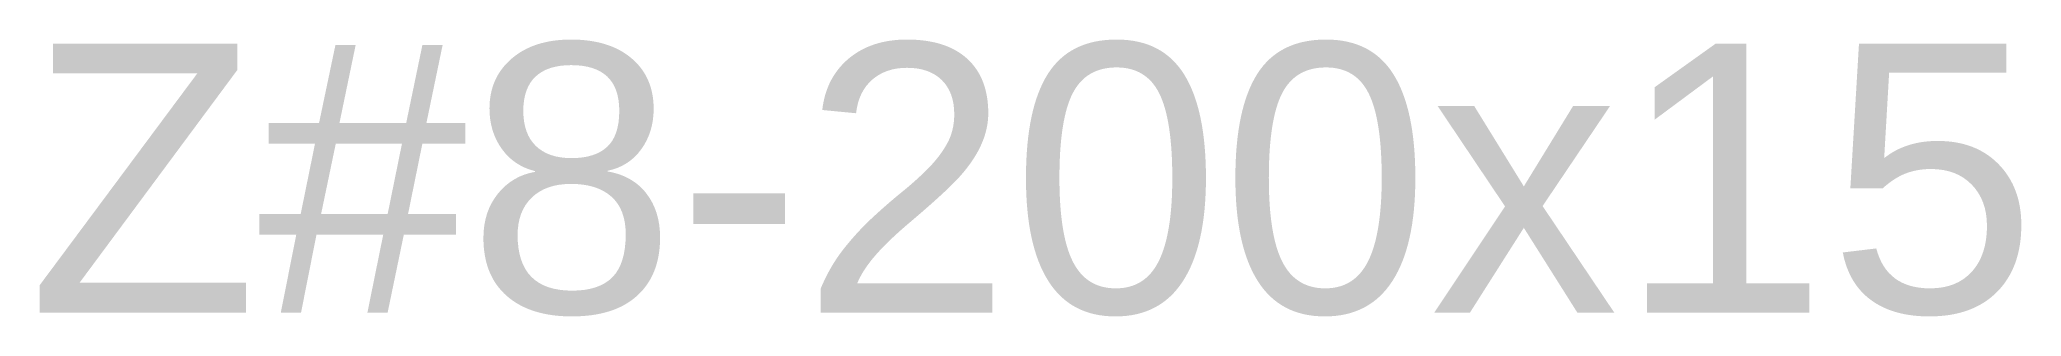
# Model space of a CAD drawing. Header units: millimetres. Extents: x 2265 to 2522, y 1556 to 1592.
import ezdxf

# ---------------------------------------------------------------- set-up
doc = ezdxf.new("R2010")
doc.units = ezdxf.units.MM
doc.styles.get("Standard").update_dxf_attribs({"font": 'arial.ttf'})

msp = doc.modelspace()

# ---------------------------------------------------------------- texts
msp.add_text('Z#8-200x15', height=35).set_placement((2263.24, 1556.34))

doc.saveas('drawing.dxf')
